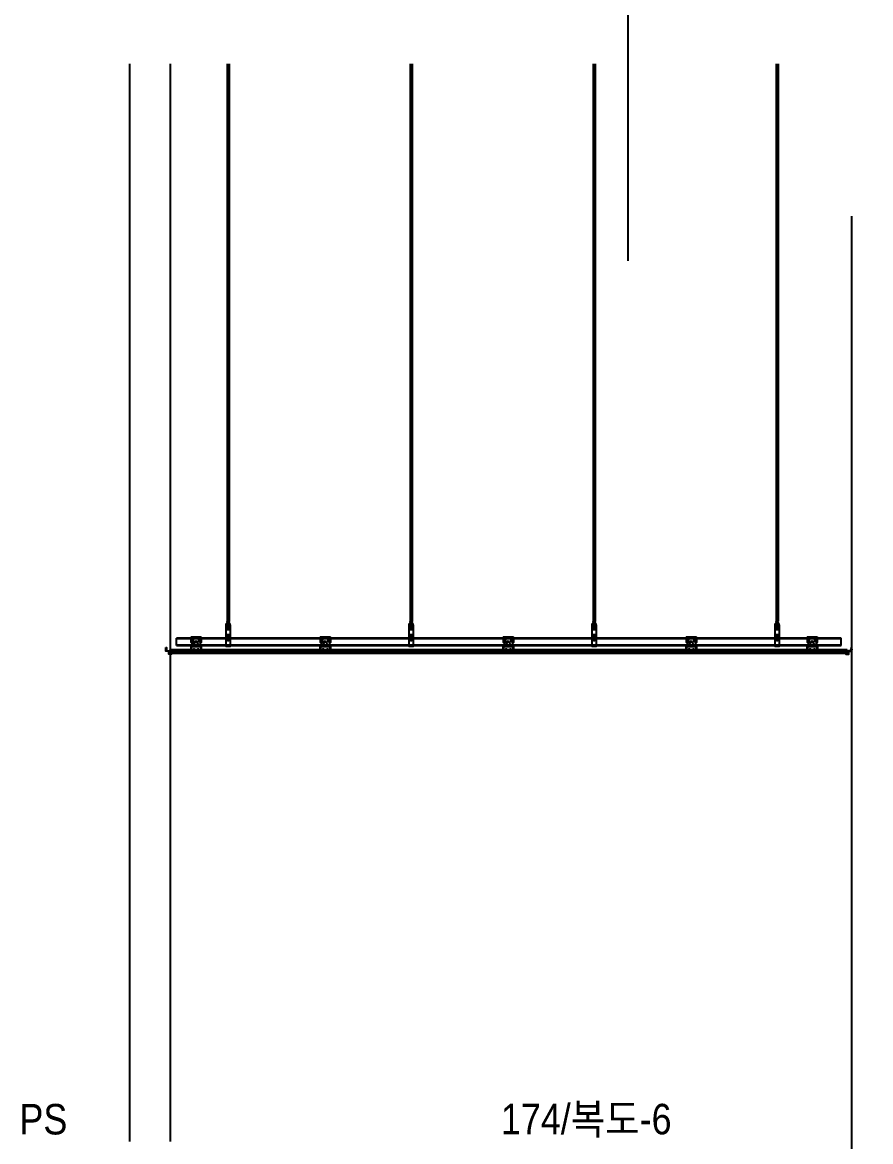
# Model space of a CAD drawing. Header units: millimetres. Extents: x -37526 to 92296, y -340 to 26760.
# Drawn here: x 46673 to 50844, y 5460 to 10964 of the extents above; entities that cross this region are included whole.
import ezdxf
from ezdxf.enums import TextEntityAlignment as Align

# ---------------------------------------------------------------- set-up
doc = ezdxf.new("R2010")
doc.units = ezdxf.units.MM
doc.header["$LTSCALE"] = 60
doc.linetypes.add('HID', pattern=[2.3, 1.5, -0.8])
doc.linetypes.add('HIDDEN', pattern=[2, 1, -1])
for name, color, linetype in [('A-CEN', 1, 'Continuous'), ('A-DOOR', 4, 'Continuous'), ('A-ELE-8', 8, 'Continuous'), ('A-ETC-9', 9, 'Continuous'), ('A-WALL-D', 7, 'Continuous'), ('FIN', 6, 'Continuous'), ('실링', 23, 'Continuous'), ('인테리어', 30, 'HIDDEN')]:
    doc.layers.add(name, color=color, linetype=linetype)
doc.layers.add('NOPLOT-TEXT', color=11, linetype='Continuous', plot=False)
doc.styles.add('Gtx', font='Dotum.ttf')

msp = doc.modelspace()

# ---------------------------------------------------------------- linework, layer by layer
at = {"color": 1}
for p, q in [((47374.2, 7881.6, 0), (47380.9, 7882.9, 0)), ((47374.2, 7881.6), (47380.9, 7882.9)), ((47374.2, 7881.6, 0), (47380.9, 7880.3, 0)), ((47374.2, 7881.6), (47380.9, 7880.3)), ((47380.9, 7883.5, 0), (47380.9, 7879.7, 0)), ((47380.9, 7883.5), (47380.9, 7879.7)), ((50748.1, 7883.5, 0), (50748.1, 7879.7, 0)), ((50748.1, 7883.5, 0), (50748.1, 7879.7, 0)), ((50754.8, 7881.6, 0), (50748.1, 7882.9, 0)), ((50754.8, 7881.6, 0), (50748.1, 7882.9, 0)), ((50754.8, 7881.6, 0), (50748.1, 7880.3, 0)), ((50754.8, 7881.6, 0), (50748.1, 7880.3, 0))]:
    msp.add_line(p, q, dxfattribs=at)
at = {"color": 1, "const_width": 0.1, "elevation": 0}
for points in [[(47372.1, 7881.6), (47373.1, 7881.6)], [(47374.2, 7881.6), (47384.2, 7881.6)], [(47385.2, 7881.6), (47386.2, 7881.6)], [(50743.8, 7881.6), (50742.8, 7881.6)], [(50743.8, 7881.6), (50742.8, 7881.6)], [(50754.8, 7881.6), (50744.8, 7881.6)], [(50754.8, 7881.6), (50744.8, 7881.6)], [(50756.9, 7881.6), (50756, 7881.6)], [(50756.9, 7881.6), (50756, 7881.6)]]:
    msp.add_lwpolyline(points, dxfattribs=at)
at = {"color": 1, "const_width": 0.1}
for points in [[(47372.1, 7881.6), (47373.1, 7881.6)], [(47374.2, 7881.6), (47384.2, 7881.6)], [(47385.2, 7881.6), (47386.2, 7881.6)]]:
    msp.add_lwpolyline(points, dxfattribs=at)
at = {"color": 1}
for centre, radius, start, end in [((47380.9, 7881.6, 0), 1.87, 11.7931, 90), ((47380.9, 7881.6), 1.87, 11.7931, 90), ((47380.9, 7881.6, 0), 1.87, 270, 348.2069), ((47380.9, 7881.6), 1.87, 270, 348.2069), ((47382.8, 7881.6, 0), 0.384, 95.8966, 264.1034), ((47382.8, 7881.6), 0.384, 95.8966, 264.1034), ((50748.1, 7881.6, 0), 1.87, 90, 168.2069), ((50748.1, 7881.6, 0), 1.87, 90, 168.2069), ((50746.3, 7881.6, 0), 0.384, 275.8966, 84.1034), ((50746.3, 7881.6, 0), 0.384, 275.8966, 84.1034), ((50748.1, 7881.6, 0), 1.87, 191.7931, 270), ((50748.1, 7881.6, 0), 1.87, 191.7931, 270)]:
    msp.add_arc(centre, radius, start, end, dxfattribs=at)
at = {"layer": 'A-CEN'}
msp.add_line((49650, 17403), (49650, 9791.4), dxfattribs=at)
at = {"layer": 'A-DOOR'}
msp.add_line((50750.1, 10010, 0), (50750.1, 3060), dxfattribs=at)
at = {"layer": 'A-ELE-8'}
msp.add_line((50729, 7869.5), (47400, 7869.5), dxfattribs=at)
at = {"layer": 'A-ETC-9'}
for p, q in [((47680.4, 10760), (47680.4, 8018.7)), ((47689.4, 10760), (47689.4, 8020.5)), ((48580.4, 10760), (48580.4, 8018.7)), ((48589.4, 10760), (48589.4, 8020.5)), ((49480.4, 10760), (49480.4, 8018.7)), ((49489.4, 10760), (49489.4, 8020.5)), ((50380.4, 10760), (50380.4, 8018.7)), ((50389.4, 10760), (50389.4, 8020.5)), ((47674.9, 8001.3), (47674.9, 8007.5)), ((47674.9, 7991.3), (47674.9, 7997.5)), ((47692.4, 8008.4), (47677.4, 8008.4)), ((47677.4, 7990.4), (47679.9, 7990.4)), ((47679.6, 8017.5), (47690.5, 8019.7)), ((47679.6, 8017.5), (47680.4, 8018.7)), ((47679.6, 8015.5), (47690.5, 8017.7)), ((47679.6, 8017.5), (47680.4, 8016.7)), ((47679.6, 8015.5), (47680.4, 8016.7)), ((47679.6, 8013.5), (47690.5, 8015.6)), ((47679.6, 8015.5), (47680.4, 8014.6)), ((47679.6, 8013.5), (47680.4, 8014.6)), ((47679.6, 8011.4), (47690.5, 8013.6)), ((47679.6, 8013.5), (47680.4, 8012.6)), ((47679.6, 8011.4), (47680.4, 8012.6)), ((47679.6, 8009.4), (47690.5, 8011.6)), ((47679.6, 8011.4), (47680.4, 8010.5)), ((47679.6, 8009.4), (47680.4, 8010.5)), ((47679.6, 8009.4), (47680.4, 8008.5)), ((47679.6, 7989), (47686.6, 7990.4)), ((47679.6, 7989), (47680.4, 7990.2)), ((47679.6, 7986.9), (47690.5, 7989.1)), ((47679.6, 7989), (47680.4, 7988.1)), ((47679.6, 7986.9), (47680.4, 7988.1)), ((47679.6, 7984.9), (47690.5, 7987.1)), ((47679.6, 7986.9), (47680.4, 7986.1)), ((47679.6, 7984.9), (47680.4, 7986.1)), ((47679.6, 7982.9), (47690.5, 7985)), ((47679.6, 7984.9), (47680.4, 7984)), ((47679.6, 7982.9), (47680.4, 7984)), ((47679.6, 7980.8), (47690.5, 7983)), ((47679.6, 7982.9), (47680.4, 7982)), ((47679.6, 7980.8), (47680.4, 7982)), ((47679.6, 7978.8), (47690.5, 7981)), ((47679.6, 7980.8), (47680.4, 7980)), ((47679.9, 8001.2), (47679.9, 8007.5)), ((47679.9, 7991.2), (47679.9, 7997.5)), ((47679.9, 7990.4), (47689.9, 7990.4)), ((47680.2, 7990.4), (47680.4, 7990.2)), ((47680.4, 8018.7), (47689.4, 8020.5)), ((47680.4, 8018.7), (47689.4, 8020.5)), ((47680.4, 8016.7), (47689.4, 8018.5)), ((47680.4, 8016.7), (47689.4, 8018.5)), ((47680.4, 8014.6), (47689.4, 8016.4)), ((47680.4, 8014.6), (47689.4, 8016.4)), ((47680.4, 8012.6), (47689.4, 8014.4)), ((47680.4, 8012.6), (47689.4, 8014.4)), ((47680.4, 8010.5), (47689.4, 8012.3)), ((47680.4, 8010.5), (47689.4, 8012.3)), ((47680.4, 8008.5), (47689.4, 8010.3)), ((47680.4, 8008.5), (47689.4, 8010.3)), ((47680.4, 7990.2), (47681.5, 7990.4)), ((47680.4, 7990.2), (47681.5, 7990.4)), ((47680.4, 7988.1), (47689.4, 7989.9)), ((47680.4, 7988.1), (47689.4, 7989.9)), ((47680.4, 7986.1), (47689.4, 7987.9)), ((47680.4, 7986.1), (47689.4, 7987.9)), ((47680.4, 7984), (47689.4, 7985.8)), ((47680.4, 7984), (47689.4, 7985.8)), ((47680.4, 7982), (47689.4, 7983.8)), ((47680.4, 7982), (47689.4, 7983.8)), ((47680.4, 7980), (47689.4, 7981.8)), ((47680.4, 7980), (47689.4, 7981.8)), ((47684.8, 8008.4), (47690.5, 8009.5)), ((47689.4, 8020.5), (47690.5, 8019.7)), ((47689.4, 8018.5), (47690.5, 8019.7)), ((47689.4, 8018.5), (47690.5, 8017.7)), ((47689.4, 8016.4), (47690.5, 8017.7)), ((47689.4, 8016.4), (47690.5, 8015.6)), ((47689.4, 8014.4), (47690.5, 8015.6)), ((47689.4, 8014.4), (47690.5, 8013.6)), ((47689.4, 8012.3), (47690.5, 8013.6)), ((47689.4, 8012.3), (47690.5, 8011.6)), ((47689.4, 8010.3), (47690.5, 8011.6)), ((47689.4, 8010.3), (47690.5, 8009.5)), ((47689.4, 7989.9), (47689.8, 7990.4)), ((47689.4, 7989.9), (47690.5, 7989.1)), ((47689.4, 7987.9), (47690.5, 7989.1)), ((47689.4, 7987.9), (47690.5, 7987.1)), ((47689.4, 7985.8), (47690.5, 7987.1)), ((47689.4, 7985.8), (47690.5, 7985)), ((47689.4, 7983.8), (47690.5, 7985)), ((47689.4, 7983.8), (47690.5, 7983)), ((47689.4, 7981.8), (47690.5, 7983)), ((47689.4, 7981.8), (47690.5, 7981)), ((47689.4, 7979.7), (47690.5, 7981)), ((47689.5, 8008.4), (47690.5, 8009.5)), ((47689.9, 8001.2), (47689.9, 8007.5)), ((47689.9, 7991.2), (47689.9, 7997.5)), ((47689.9, 7990.4), (47692.4, 7990.4)), ((47694.9, 8001.3), (47694.9, 8007.5)), ((47694.9, 7991.3), (47694.9, 7997.5)), ((48574.9, 8001.3), (48574.9, 8007.5)), ((48574.9, 7991.3), (48574.9, 7997.5)), ((48592.4, 8008.4), (48577.4, 8008.4)), ((48577.4, 7990.4), (48579.9, 7990.4)), ((48579.6, 8017.5), (48590.5, 8019.7)), ((48579.6, 8017.5), (48580.4, 8018.7)), ((48579.6, 8015.5), (48590.5, 8017.7)), ((48579.6, 8017.5), (48580.4, 8016.7)), ((48579.6, 8015.5), (48580.4, 8016.7)), ((48579.6, 8013.5), (48590.5, 8015.6)), ((48579.6, 8015.5), (48580.4, 8014.6)), ((48579.6, 8013.5), (48580.4, 8014.6)), ((48579.6, 8011.4), (48590.5, 8013.6)), ((48579.6, 8013.5), (48580.4, 8012.6)), ((48579.6, 8011.4), (48580.4, 8012.6)), ((48579.6, 8009.4), (48590.5, 8011.6)), ((48579.6, 8011.4), (48580.4, 8010.5)), ((48579.6, 8009.4), (48580.4, 8010.5)), ((48579.6, 8009.4), (48580.4, 8008.5)), ((48579.6, 7989), (48586.6, 7990.4)), ((48579.6, 7989), (48580.4, 7990.2)), ((48579.6, 7986.9), (48590.5, 7989.1)), ((48579.6, 7989), (48580.4, 7988.1)), ((48579.6, 7986.9), (48580.4, 7988.1)), ((48579.6, 7984.9), (48590.5, 7987.1)), ((48579.6, 7986.9), (48580.4, 7986.1)), ((48579.6, 7984.9), (48580.4, 7986.1)), ((48579.6, 7982.9), (48590.5, 7985)), ((48579.6, 7984.9), (48580.4, 7984)), ((48579.6, 7982.9), (48580.4, 7984)), ((48579.6, 7980.8), (48590.5, 7983)), ((48579.6, 7982.9), (48580.4, 7982)), ((48579.6, 7980.8), (48580.4, 7982)), ((48579.6, 7978.8), (48590.5, 7981)), ((48579.6, 7980.8), (48580.4, 7980)), ((48579.9, 8001.2), (48579.9, 8007.5)), ((48579.9, 7991.2), (48579.9, 7997.5)), ((48579.9, 7990.4), (48589.9, 7990.4)), ((48580.2, 7990.4), (48580.4, 7990.2)), ((48580.4, 8018.7), (48589.4, 8020.5)), ((48580.4, 8018.7), (48589.4, 8020.5)), ((48580.4, 8016.7), (48589.4, 8018.5)), ((48580.4, 8016.7), (48589.4, 8018.5)), ((48580.4, 8014.6), (48589.4, 8016.4)), ((48580.4, 8014.6), (48589.4, 8016.4)), ((48580.4, 8012.6), (48589.4, 8014.4)), ((48580.4, 8012.6), (48589.4, 8014.4)), ((48580.4, 8010.5), (48589.4, 8012.3)), ((48580.4, 8010.5), (48589.4, 8012.3)), ((48580.4, 8008.5), (48589.4, 8010.3)), ((48580.4, 8008.5), (48589.4, 8010.3)), ((48580.4, 7990.2), (48581.5, 7990.4)), ((48580.4, 7990.2), (48581.5, 7990.4)), ((48580.4, 7988.1), (48589.4, 7989.9)), ((48580.4, 7988.1), (48589.4, 7989.9)), ((48580.4, 7986.1), (48589.4, 7987.9)), ((48580.4, 7986.1), (48589.4, 7987.9)), ((48580.4, 7984), (48589.4, 7985.8)), ((48580.4, 7984), (48589.4, 7985.8)), ((48580.4, 7982), (48589.4, 7983.8)), ((48580.4, 7982), (48589.4, 7983.8)), ((48580.4, 7980), (48589.4, 7981.8)), ((48580.4, 7980), (48589.4, 7981.8)), ((48584.8, 8008.4), (48590.5, 8009.5)), ((48589.4, 8020.5), (48590.5, 8019.7)), ((48589.4, 8018.5), (48590.5, 8019.7)), ((48589.4, 8018.5), (48590.5, 8017.7)), ((48589.4, 8016.4), (48590.5, 8017.7)), ((48589.4, 8016.4), (48590.5, 8015.6)), ((48589.4, 8014.4), (48590.5, 8015.6)), ((48589.4, 8014.4), (48590.5, 8013.6)), ((48589.4, 8012.3), (48590.5, 8013.6)), ((48589.4, 8012.3), (48590.5, 8011.6)), ((48589.4, 8010.3), (48590.5, 8011.6)), ((48589.4, 8010.3), (48590.5, 8009.5)), ((48589.4, 7989.9), (48589.8, 7990.4)), ((48589.4, 7989.9), (48590.5, 7989.1)), ((48589.4, 7987.9), (48590.5, 7989.1)), ((48589.4, 7987.9), (48590.5, 7987.1)), ((48589.4, 7985.8), (48590.5, 7987.1)), ((48589.4, 7985.8), (48590.5, 7985)), ((48589.4, 7983.8), (48590.5, 7985)), ((48589.4, 7983.8), (48590.5, 7983)), ((48589.4, 7981.8), (48590.5, 7983)), ((48589.4, 7981.8), (48590.5, 7981)), ((48589.4, 7979.7), (48590.5, 7981)), ((48589.5, 8008.4), (48590.5, 8009.5)), ((48589.9, 8001.2), (48589.9, 8007.5)), ((48589.9, 7991.2), (48589.9, 7997.5)), ((48589.9, 7990.4), (48592.4, 7990.4)), ((48594.9, 8001.3), (48594.9, 8007.5)), ((48594.9, 7991.3), (48594.9, 7997.5)), ((49474.9, 8001.3), (49474.9, 8007.5)), ((49474.9, 7991.3), (49474.9, 7997.5)), ((49492.4, 8008.4), (49477.4, 8008.4)), ((49477.4, 7990.4), (49479.9, 7990.4)), ((49479.6, 8017.5), (49490.5, 8019.7)), ((49479.6, 8017.5), (49480.4, 8018.7)), ((49479.6, 8015.5), (49490.5, 8017.7)), ((49479.6, 8017.5), (49480.4, 8016.7)), ((49479.6, 8015.5), (49480.4, 8016.7)), ((49479.6, 8013.5), (49490.5, 8015.6)), ((49479.6, 8015.5), (49480.4, 8014.6)), ((49479.6, 8013.5), (49480.4, 8014.6)), ((49479.6, 8011.4), (49490.5, 8013.6)), ((49479.6, 8013.5), (49480.4, 8012.6)), ((49479.6, 8011.4), (49480.4, 8012.6)), ((49479.6, 8009.4), (49490.5, 8011.6)), ((49479.6, 8011.4), (49480.4, 8010.5)), ((49479.6, 8009.4), (49480.4, 8010.5)), ((49479.6, 8009.4), (49480.4, 8008.5)), ((49479.6, 7989), (49486.6, 7990.4)), ((49479.6, 7989), (49480.4, 7990.2)), ((49479.6, 7986.9), (49490.5, 7989.1)), ((49479.6, 7989), (49480.4, 7988.1)), ((49479.6, 7986.9), (49480.4, 7988.1)), ((49479.6, 7984.9), (49490.5, 7987.1)), ((49479.6, 7986.9), (49480.4, 7986.1)), ((49479.6, 7984.9), (49480.4, 7986.1)), ((49479.6, 7982.9), (49490.5, 7985)), ((49479.6, 7984.9), (49480.4, 7984)), ((49479.6, 7982.9), (49480.4, 7984)), ((49479.6, 7980.8), (49490.5, 7983)), ((49479.6, 7982.9), (49480.4, 7982)), ((49479.6, 7980.8), (49480.4, 7982)), ((49479.6, 7978.8), (49490.5, 7981)), ((49479.6, 7980.8), (49480.4, 7980)), ((49479.9, 8001.2), (49479.9, 8007.5)), ((49479.9, 7991.2), (49479.9, 7997.5)), ((49479.9, 7990.4), (49489.9, 7990.4)), ((49480.2, 7990.4), (49480.4, 7990.2)), ((49480.4, 8018.7), (49489.4, 8020.5)), ((49480.4, 8018.7), (49489.4, 8020.5)), ((49480.4, 8016.7), (49489.4, 8018.5)), ((49480.4, 8016.7), (49489.4, 8018.5)), ((49480.4, 8014.6), (49489.4, 8016.4)), ((49480.4, 8014.6), (49489.4, 8016.4)), ((49480.4, 8012.6), (49489.4, 8014.4)), ((49480.4, 8012.6), (49489.4, 8014.4)), ((49480.4, 8010.5), (49489.4, 8012.3)), ((49480.4, 8010.5), (49489.4, 8012.3)), ((49480.4, 8008.5), (49489.4, 8010.3)), ((49480.4, 8008.5), (49489.4, 8010.3)), ((49480.4, 7990.2), (49481.5, 7990.4)), ((49480.4, 7990.2), (49481.5, 7990.4)), ((49480.4, 7988.1), (49489.4, 7989.9)), ((49480.4, 7988.1), (49489.4, 7989.9)), ((49480.4, 7986.1), (49489.4, 7987.9)), ((49480.4, 7986.1), (49489.4, 7987.9)), ((49480.4, 7984), (49489.4, 7985.8)), ((49480.4, 7984), (49489.4, 7985.8)), ((49480.4, 7982), (49489.4, 7983.8)), ((49480.4, 7982), (49489.4, 7983.8)), ((49480.4, 7980), (49489.4, 7981.8)), ((49480.4, 7980), (49489.4, 7981.8)), ((49484.8, 8008.4), (49490.5, 8009.5)), ((49489.4, 8020.5), (49490.5, 8019.7)), ((49489.4, 8018.5), (49490.5, 8019.7)), ((49489.4, 8018.5), (49490.5, 8017.7)), ((49489.4, 8016.4), (49490.5, 8017.7)), ((49489.4, 8016.4), (49490.5, 8015.6)), ((49489.4, 8014.4), (49490.5, 8015.6)), ((49489.4, 8014.4), (49490.5, 8013.6)), ((49489.4, 8012.3), (49490.5, 8013.6)), ((49489.4, 8012.3), (49490.5, 8011.6)), ((49489.4, 8010.3), (49490.5, 8011.6)), ((49489.4, 8010.3), (49490.5, 8009.5)), ((49489.4, 7989.9), (49489.8, 7990.4)), ((49489.4, 7989.9), (49490.5, 7989.1)), ((49489.4, 7987.9), (49490.5, 7989.1)), ((49489.4, 7987.9), (49490.5, 7987.1)), ((49489.4, 7985.8), (49490.5, 7987.1)), ((49489.4, 7985.8), (49490.5, 7985)), ((49489.4, 7983.8), (49490.5, 7985)), ((49489.4, 7983.8), (49490.5, 7983)), ((49489.4, 7981.8), (49490.5, 7983)), ((49489.4, 7981.8), (49490.5, 7981)), ((49489.4, 7979.7), (49490.5, 7981)), ((49489.5, 8008.4), (49490.5, 8009.5)), ((49489.9, 8001.2), (49489.9, 8007.5)), ((49489.9, 7991.2), (49489.9, 7997.5)), ((49489.9, 7990.4), (49492.4, 7990.4)), ((49494.9, 8001.3), (49494.9, 8007.5)), ((49494.9, 7991.3), (49494.9, 7997.5)), ((50374.9, 8001.3), (50374.9, 8007.5)), ((50374.9, 7991.3), (50374.9, 7997.5)), ((50392.4, 8008.4), (50377.4, 8008.4)), ((50377.4, 7990.4), (50379.9, 7990.4)), ((50379.6, 8017.5), (50390.5, 8019.7)), ((50379.6, 8017.5), (50380.4, 8018.7)), ((50379.6, 8015.5), (50390.5, 8017.7)), ((50379.6, 8017.5), (50380.4, 8016.7)), ((50379.6, 8015.5), (50380.4, 8016.7)), ((50379.6, 8013.5), (50390.5, 8015.6)), ((50379.6, 8015.5), (50380.4, 8014.6)), ((50379.6, 8013.5), (50380.4, 8014.6)), ((50379.6, 8011.4), (50390.5, 8013.6)), ((50379.6, 8013.5), (50380.4, 8012.6)), ((50379.6, 8011.4), (50380.4, 8012.6)), ((50379.6, 8009.4), (50390.5, 8011.6)), ((50379.6, 8011.4), (50380.4, 8010.5)), ((50379.6, 8009.4), (50380.4, 8010.5)), ((50379.6, 8009.4), (50380.4, 8008.5)), ((50379.6, 7989), (50386.6, 7990.4)), ((50379.6, 7989), (50380.4, 7990.2)), ((50379.6, 7986.9), (50390.5, 7989.1)), ((50379.6, 7989), (50380.4, 7988.1)), ((50379.6, 7986.9), (50380.4, 7988.1)), ((50379.6, 7984.9), (50390.5, 7987.1)), ((50379.6, 7986.9), (50380.4, 7986.1)), ((50379.6, 7984.9), (50380.4, 7986.1)), ((50379.6, 7982.9), (50390.5, 7985)), ((50379.6, 7984.9), (50380.4, 7984)), ((50379.6, 7982.9), (50380.4, 7984)), ((50379.6, 7980.8), (50390.5, 7983)), ((50379.6, 7982.9), (50380.4, 7982)), ((50379.6, 7980.8), (50380.4, 7982)), ((50379.6, 7978.8), (50390.5, 7981)), ((50379.6, 7980.8), (50380.4, 7980)), ((50379.9, 8001.2), (50379.9, 8007.5)), ((50379.9, 7991.2), (50379.9, 7997.5)), ((50379.9, 7990.4), (50389.9, 7990.4)), ((50380.2, 7990.4), (50380.4, 7990.2)), ((50380.4, 8018.7), (50389.4, 8020.5)), ((50380.4, 8018.7), (50389.4, 8020.5)), ((50380.4, 8016.7), (50389.4, 8018.5)), ((50380.4, 8016.7), (50389.4, 8018.5)), ((50380.4, 8014.6), (50389.4, 8016.4)), ((50380.4, 8014.6), (50389.4, 8016.4)), ((50380.4, 8012.6), (50389.4, 8014.4)), ((50380.4, 8012.6), (50389.4, 8014.4)), ((50380.4, 8010.5), (50389.4, 8012.3)), ((50380.4, 8010.5), (50389.4, 8012.3)), ((50380.4, 8008.5), (50389.4, 8010.3)), ((50380.4, 8008.5), (50389.4, 8010.3)), ((50380.4, 7990.2), (50381.5, 7990.4)), ((50380.4, 7990.2), (50381.5, 7990.4)), ((50380.4, 7988.1), (50389.4, 7989.9)), ((50380.4, 7988.1), (50389.4, 7989.9)), ((50380.4, 7986.1), (50389.4, 7987.9)), ((50380.4, 7986.1), (50389.4, 7987.9)), ((50380.4, 7984), (50389.4, 7985.8)), ((50380.4, 7984), (50389.4, 7985.8)), ((50380.4, 7982), (50389.4, 7983.8)), ((50380.4, 7982), (50389.4, 7983.8)), ((50380.4, 7980), (50389.4, 7981.8)), ((50380.4, 7980), (50389.4, 7981.8)), ((50384.8, 8008.4), (50390.5, 8009.5)), ((50389.4, 8020.5), (50390.5, 8019.7)), ((50389.4, 8018.5), (50390.5, 8019.7)), ((50389.4, 8018.5), (50390.5, 8017.7)), ((50389.4, 8016.4), (50390.5, 8017.7)), ((50389.4, 8016.4), (50390.5, 8015.6)), ((50389.4, 8014.4), (50390.5, 8015.6)), ((50389.4, 8014.4), (50390.5, 8013.6)), ((50389.4, 8012.3), (50390.5, 8013.6)), ((50389.4, 8012.3), (50390.5, 8011.6)), ((50389.4, 8010.3), (50390.5, 8011.6)), ((50389.4, 8010.3), (50390.5, 8009.5)), ((50389.4, 7989.9), (50389.8, 7990.4)), ((50389.4, 7989.9), (50390.5, 7989.1)), ((50389.4, 7987.9), (50390.5, 7989.1)), ((50389.4, 7987.9), (50390.5, 7987.1)), ((50389.4, 7985.8), (50390.5, 7987.1)), ((50389.4, 7985.8), (50390.5, 7985)), ((50389.4, 7983.8), (50390.5, 7985)), ((50389.4, 7983.8), (50390.5, 7983)), ((50389.4, 7981.8), (50390.5, 7983)), ((50389.4, 7981.8), (50390.5, 7981)), ((50389.4, 7979.7), (50390.5, 7981)), ((50389.5, 8008.4), (50390.5, 8009.5)), ((50389.9, 8001.2), (50389.9, 8007.5)), ((50389.9, 7991.2), (50389.9, 7997.5)), ((50389.9, 7990.4), (50392.4, 7990.4)), ((50394.9, 8001.3), (50394.9, 8007.5)), ((50394.9, 7991.3), (50394.9, 7997.5)), ((50699, 7935, 0), (47430, 7935, 0)), ((47430, 7899), (47430, 7935)), ((50699, 7933, 0), (47430, 7933, 0)), ((47507.3, 7935), (47507.3, 7901)), ((47547.3, 7935), (47507.3, 7935)), ((47547.3, 7935), (47547.3, 7901)), ((47679.6, 7978.8), (47680.4, 7980)), ((47679.6, 7978.8), (47680.4, 7977.9)), ((47680.4, 7977.9), (47689.4, 7979.7)), ((47680.4, 7977.9), (47689.4, 7979.7)), ((47680.4, 7977.9), (47689.4, 7977.9)), ((47689.4, 7979.7), (47689.4, 7977.9)), ((48142.8, 7935), (48142.8, 7901)), ((48182.8, 7935), (48142.8, 7935)), ((48182.8, 7935), (48182.8, 7901)), ((48579.6, 7978.8), (48580.4, 7980)), ((48579.6, 7978.8), (48580.4, 7977.9)), ((48580.4, 7977.9), (48589.4, 7979.7)), ((48580.4, 7977.9), (48589.4, 7979.7)), ((48580.4, 7977.9), (48589.4, 7977.9)), ((48589.4, 7979.7), (48589.4, 7977.9)), ((49042.8, 7935), (49042.8, 7901)), ((49082.8, 7935), (49042.8, 7935)), ((49082.8, 7935), (49082.8, 7901)), ((49479.6, 7978.8), (49480.4, 7980)), ((49479.6, 7978.8), (49480.4, 7977.9)), ((49480.4, 7977.9), (49489.4, 7979.7)), ((49480.4, 7977.9), (49489.4, 7979.7)), ((49480.4, 7977.9), (49489.4, 7977.9)), ((49489.4, 7979.7), (49489.4, 7977.9)), ((49942.8, 7935), (49942.8, 7901)), ((49982.8, 7935), (49942.8, 7935)), ((49982.8, 7935), (49982.8, 7901)), ((50379.6, 7978.8), (50380.4, 7980)), ((50379.6, 7978.8), (50380.4, 7977.9)), ((50380.4, 7977.9), (50389.4, 7979.7)), ((50380.4, 7977.9), (50389.4, 7979.7)), ((50380.4, 7977.9), (50389.4, 7977.9)), ((50389.4, 7979.7), (50389.4, 7977.9)), ((50537.7, 7935), (50537.7, 7901)), ((50577.7, 7935), (50537.7, 7935)), ((50577.7, 7935), (50577.7, 7901)), ((50699, 7899, 0), (50699, 7935, 0)), ((50699, 7901, 0), (47430, 7901, 0)), ((47430, 7899, 0), (50699, 7899, 0)), ((47507.3, 7901), (47511.3, 7899)), ((47511.3, 7894.5), (47527.3, 7924.3)), ((47511.3, 7899), (47543.3, 7899)), ((47543.2, 7894.5), (47511.3, 7894.5)), ((47543.2, 7894.5), (47527.3, 7924.3)), ((47547.3, 7901), (47543.3, 7899)), ((48142.8, 7901), (48146.8, 7899)), ((48146.8, 7894.5), (48162.8, 7924.3)), ((48146.8, 7899), (48178.8, 7899)), ((48178.7, 7894.5), (48146.8, 7894.5)), ((48178.7, 7894.5), (48162.8, 7924.3)), ((48182.8, 7901), (48178.8, 7899)), ((49042.8, 7901), (49046.8, 7899)), ((49046.8, 7894.5), (49062.8, 7924.3)), ((49046.8, 7899), (49078.8, 7899)), ((49078.7, 7894.5), (49046.8, 7894.5)), ((49078.7, 7894.5), (49062.8, 7924.3)), ((49082.8, 7901), (49078.8, 7899)), ((49942.8, 7901), (49946.8, 7899)), ((49946.8, 7894.5), (49962.8, 7924.3)), ((49946.8, 7899), (49978.8, 7899)), ((49978.7, 7894.5), (49946.8, 7894.5)), ((49978.7, 7894.5), (49962.8, 7924.3)), ((49982.8, 7901), (49978.8, 7899)), ((50537.7, 7901), (50541.7, 7899)), ((50541.7, 7894.5), (50557.7, 7924.3)), ((50541.7, 7899), (50573.7, 7899)), ((50573.6, 7894.5), (50541.7, 7894.5)), ((50573.6, 7894.5), (50557.7, 7924.3)), ((50577.7, 7901), (50573.7, 7899))]:
    msp.add_line(p, q, dxfattribs=at)
for points in [[(47674.9, 8000.4), (47694.9, 8000.4), (47694.9, 7895.4), (47674.9, 7895.4), (47674.9, 8000.4)], [(47674.9, 7998.4), (47694.9, 7998.4)], [(48574.9, 8000.4), (48594.9, 8000.4), (48594.9, 7895.4), (48574.9, 7895.4), (48574.9, 8000.4)], [(48574.9, 7998.4), (48594.9, 7998.4)], [(49474.9, 8000.4), (49494.9, 8000.4), (49494.9, 7895.4), (49474.9, 7895.4), (49474.9, 8000.4)], [(49474.9, 7998.4), (49494.9, 7998.4)], [(50374.9, 8000.4), (50394.9, 8000.4), (50394.9, 7895.4), (50374.9, 7895.4), (50374.9, 8000.4)], [(50374.9, 7998.4), (50394.9, 7998.4)], [(47674.9, 7953.5), (47694.9, 7953.5)], [(48574.9, 7953.5), (48594.9, 7953.5)], [(49474.9, 7953.5), (49494.9, 7953.5)], [(50374.9, 7953.5), (50394.9, 7953.5)]]:
    msp.add_lwpolyline(points, dxfattribs=at)
at = {"layer": 'A-ETC-9', "elevation": 0}
for points in [[(47544.9, 7905.9), (47544.9, 7894.5), (47550.5, 7894.5), (47550.5, 7892.5), (47504.1, 7892.5), (47504.1, 7894.5), (47509.7, 7894.5), (47509.7, 7905.9), (47502.8, 7914.7), (47502.8, 7939.8, -0.414214), (47504.5, 7941.5), (47550.1, 7941.5, -0.414214), (47551.8, 7939.8), (47551.8, 7914.7)], [(47509.4, 7932), (47509.4, 7917.9, 0.414214), (47510.4, 7916.9), (47513.1, 7916.9, 0.414214), (47514.1, 7917.9), (47514.1, 7932, 0.414214), (47513.1, 7933), (47510.4, 7933, 0.414214)], [(47545.2, 7932), (47545.2, 7917.9, -0.414214), (47544.2, 7916.9), (47541.4, 7916.9, -0.414214), (47540.4, 7917.9), (47540.4, 7932, -0.414214), (47541.4, 7933), (47544.2, 7933, -0.414214)], [(48180.4, 7905.9), (48180.4, 7894.5), (48186, 7894.5), (48186, 7892.5), (48139.5, 7892.5), (48139.5, 7894.5), (48145.2, 7894.5), (48145.2, 7905.9), (48138.3, 7914.7), (48138.3, 7939.8, -0.414214), (48139.9, 7941.5), (48185.6, 7941.5, -0.414214), (48187.3, 7939.8), (48187.3, 7914.7)], [(48144.9, 7932), (48144.9, 7917.9, 0.414214), (48145.9, 7916.9), (48148.6, 7916.9, 0.414214), (48149.6, 7917.9), (48149.6, 7932, 0.414214), (48148.6, 7933), (48145.9, 7933, 0.414214)], [(48180.7, 7932), (48180.7, 7917.9, -0.414214), (48179.7, 7916.9), (48176.9, 7916.9, -0.414214), (48175.9, 7917.9), (48175.9, 7932, -0.414214), (48176.9, 7933), (48179.7, 7933, -0.414214)], [(49080.4, 7905.9), (49080.4, 7894.5), (49086, 7894.5), (49086, 7892.5), (49039.5, 7892.5), (49039.5, 7894.5), (49045.2, 7894.5), (49045.2, 7905.9), (49038.3, 7914.7), (49038.3, 7939.8, -0.414214), (49039.9, 7941.5), (49085.6, 7941.5, -0.414214), (49087.3, 7939.8), (49087.3, 7914.7)], [(49044.9, 7932), (49044.9, 7917.9, 0.414214), (49045.9, 7916.9), (49048.6, 7916.9, 0.414214), (49049.6, 7917.9), (49049.6, 7932, 0.414214), (49048.6, 7933), (49045.9, 7933, 0.414214)], [(49080.7, 7932), (49080.7, 7917.9, -0.414214), (49079.7, 7916.9), (49076.9, 7916.9, -0.414214), (49075.9, 7917.9), (49075.9, 7932, -0.414214), (49076.9, 7933), (49079.7, 7933, -0.414214)], [(49980.4, 7905.9), (49980.4, 7894.5), (49986, 7894.5), (49986, 7892.5), (49939.5, 7892.5), (49939.5, 7894.5), (49945.2, 7894.5), (49945.2, 7905.9), (49938.3, 7914.7), (49938.3, 7939.8, -0.414214), (49939.9, 7941.5), (49985.6, 7941.5, -0.414214), (49987.3, 7939.8), (49987.3, 7914.7)], [(49944.9, 7932), (49944.9, 7917.9, 0.414214), (49945.9, 7916.9), (49948.6, 7916.9, 0.414214), (49949.6, 7917.9), (49949.6, 7932, 0.414214), (49948.6, 7933), (49945.9, 7933, 0.414214)], [(49980.7, 7932), (49980.7, 7917.9, -0.414214), (49979.7, 7916.9), (49976.9, 7916.9, -0.414214), (49975.9, 7917.9), (49975.9, 7932, -0.414214), (49976.9, 7933), (49979.7, 7933, -0.414214)], [(50575.3, 7905.9), (50575.3, 7894.5), (50580.9, 7894.5), (50580.9, 7892.5), (50534.5, 7892.5), (50534.5, 7894.5), (50540.1, 7894.5), (50540.1, 7905.9), (50533.2, 7914.7), (50533.2, 7939.8, -0.414214), (50534.9, 7941.5), (50580.5, 7941.5, -0.414214), (50582.2, 7939.8), (50582.2, 7914.7)], [(50539.8, 7932), (50539.8, 7917.9, 0.414214), (50540.8, 7916.9), (50543.5, 7916.9, 0.414214), (50544.5, 7917.9), (50544.5, 7932, 0.414214), (50543.5, 7933), (50540.8, 7933, 0.414214)], [(50575.6, 7932), (50575.6, 7917.9, -0.414214), (50574.6, 7916.9), (50571.8, 7916.9, -0.414214), (50570.8, 7917.9), (50570.8, 7932, -0.414214), (50571.8, 7933), (50574.6, 7933, -0.414214)], [(47513.9, 7881.8), (47520, 7881.8, -0.275955), (47520.9, 7881.2), (47521.4, 7880.4, 0.275955), (47522.2, 7879.8), (47532.3, 7879.8, 0.275955), (47533.2, 7880.4), (47533.7, 7881.2, -0.275955), (47534.6, 7881.8), (47540.7, 7881.8, -0.275955), (47541.6, 7881.2), (47542.1, 7880.4, 0.275955), (47542.9, 7879.8), (47550.5, 7879.8, 0.414214), (47551.5, 7880.8), (47551.5, 7896.3, 0.414214), (47550.6, 7897.2), (47547.3, 7897.2, 0.414214), (47546.5, 7896.3), (47546.5, 7894.7), (47545.6, 7894.7), (47545.6, 7896.3, -0.414214), (47547.3, 7898), (47550.6, 7898, -0.414214), (47552.3, 7896.3), (47552.3, 7880, -0.414214), (47551.3, 7879), (47542.4, 7879, -0.275955), (47541.6, 7879.5), (47541.1, 7880.4, 0.275955), (47540.2, 7880.9), (47535.1, 7880.9, 0.275955), (47534.2, 7880.4), (47533.7, 7879.5, -0.275955), (47532.8, 7879), (47521.7, 7879, -0.275955), (47520.9, 7879.5), (47520.4, 7880.4, 0.275955), (47519.5, 7880.9), (47514.4, 7880.9, 0.275955), (47513.5, 7880.4), (47513, 7879.5, -0.275955), (47512.1, 7879), (47503.3, 7879, -0.414214), (47502.3, 7880), (47502.3, 7896.3, -0.414214), (47504, 7898), (47507.3, 7898, -0.414214), (47509, 7896.3), (47509, 7894.7), (47508.1, 7894.7), (47508.1, 7896.3, 0.414214), (47507.3, 7897.2), (47504, 7897.2, 0.414214), (47503.1, 7896.3), (47503.1, 7880.8, 0.414214), (47504.1, 7879.8), (47511.6, 7879.8, 0.275955), (47512.5, 7880.4), (47513, 7881.2, -0.275955)], [(48149.4, 7881.8), (48155.5, 7881.8, -0.275955), (48156.4, 7881.2), (48156.8, 7880.4, 0.275955), (48157.7, 7879.8), (48167.8, 7879.8, 0.275955), (48168.7, 7880.4), (48169.2, 7881.2, -0.275955), (48170.1, 7881.8), (48176.2, 7881.8, -0.275955), (48177.1, 7881.2), (48177.5, 7880.4, 0.275955), (48178.4, 7879.8), (48185.9, 7879.8, 0.414214), (48186.9, 7880.8), (48186.9, 7896.3, 0.414214), (48186.1, 7897.2), (48182.8, 7897.2, 0.414214), (48181.9, 7896.3), (48181.9, 7894.7), (48181.1, 7894.7), (48181.1, 7896.3, -0.414214), (48182.8, 7898), (48186.1, 7898, -0.414214), (48187.8, 7896.3), (48187.8, 7880, -0.414214), (48186.8, 7879), (48177.9, 7879, -0.275955), (48177, 7879.5), (48176.6, 7880.4, 0.275955), (48175.7, 7880.9), (48170.6, 7880.9, 0.275955), (48169.7, 7880.4), (48169.2, 7879.5, -0.275955), (48168.3, 7879), (48157.2, 7879, -0.275955), (48156.3, 7879.5), (48155.9, 7880.4, 0.275955), (48155, 7880.9), (48149.9, 7880.9, 0.275955), (48149, 7880.4), (48148.5, 7879.5, -0.275955), (48147.6, 7879), (48138.8, 7879, -0.414214), (48137.8, 7880), (48137.8, 7896.3, -0.414214), (48139.4, 7898), (48142.8, 7898, -0.414214), (48144.4, 7896.3), (48144.4, 7894.7), (48143.6, 7894.7), (48143.6, 7896.3, 0.414214), (48142.8, 7897.2), (48139.4, 7897.2, 0.414214), (48138.6, 7896.3), (48138.6, 7880.8, 0.414214), (48139.6, 7879.8), (48147.1, 7879.8, 0.275955), (48148, 7880.4), (48148.5, 7881.2, -0.275955)], [(49049.4, 7881.8), (49055.5, 7881.8, -0.275955), (49056.4, 7881.2), (49056.8, 7880.4, 0.275955), (49057.7, 7879.8), (49067.8, 7879.8, 0.275955), (49068.7, 7880.4), (49069.2, 7881.2, -0.275955), (49070.1, 7881.8), (49076.2, 7881.8, -0.275955), (49077.1, 7881.2), (49077.5, 7880.4, 0.275955), (49078.4, 7879.8), (49085.9, 7879.8, 0.414214), (49086.9, 7880.8), (49086.9, 7896.3, 0.414214), (49086.1, 7897.2), (49082.8, 7897.2, 0.414214), (49081.9, 7896.3), (49081.9, 7894.7), (49081.1, 7894.7), (49081.1, 7896.3, -0.414214), (49082.8, 7898), (49086.1, 7898, -0.414214), (49087.8, 7896.3), (49087.8, 7880, -0.414214), (49086.8, 7879), (49077.9, 7879, -0.275955), (49077, 7879.5), (49076.6, 7880.4, 0.275955), (49075.7, 7880.9), (49070.6, 7880.9, 0.275955), (49069.7, 7880.4), (49069.2, 7879.5, -0.275955), (49068.3, 7879), (49057.2, 7879, -0.275955), (49056.3, 7879.5), (49055.9, 7880.4, 0.275955), (49055, 7880.9), (49049.9, 7880.9, 0.275955), (49049, 7880.4), (49048.5, 7879.5, -0.275955), (49047.6, 7879), (49038.8, 7879, -0.414214), (49037.8, 7880), (49037.8, 7896.3, -0.414214), (49039.4, 7898), (49042.8, 7898, -0.414214), (49044.4, 7896.3), (49044.4, 7894.7), (49043.6, 7894.7), (49043.6, 7896.3, 0.414214), (49042.8, 7897.2), (49039.4, 7897.2, 0.414214), (49038.6, 7896.3), (49038.6, 7880.8, 0.414214), (49039.6, 7879.8), (49047.1, 7879.8, 0.275955), (49048, 7880.4), (49048.5, 7881.2, -0.275955)], [(49949.4, 7881.8), (49955.5, 7881.8, -0.275955), (49956.4, 7881.2), (49956.8, 7880.4, 0.275955), (49957.7, 7879.8), (49967.8, 7879.8, 0.275955), (49968.7, 7880.4), (49969.2, 7881.2, -0.275955), (49970.1, 7881.8), (49976.2, 7881.8, -0.275955), (49977.1, 7881.2), (49977.5, 7880.4, 0.275955), (49978.4, 7879.8), (49985.9, 7879.8, 0.414214), (49986.9, 7880.8), (49986.9, 7896.3, 0.414214), (49986.1, 7897.2), (49982.8, 7897.2, 0.414214), (49981.9, 7896.3), (49981.9, 7894.7), (49981.1, 7894.7), (49981.1, 7896.3, -0.414214), (49982.8, 7898), (49986.1, 7898, -0.414214), (49987.8, 7896.3), (49987.8, 7880, -0.414214), (49986.8, 7879), (49977.9, 7879, -0.275955), (49977, 7879.5), (49976.6, 7880.4, 0.275955), (49975.7, 7880.9), (49970.6, 7880.9, 0.275955), (49969.7, 7880.4), (49969.2, 7879.5, -0.275955), (49968.3, 7879), (49957.2, 7879, -0.275955), (49956.3, 7879.5), (49955.9, 7880.4, 0.275955), (49955, 7880.9), (49949.9, 7880.9, 0.275955), (49949, 7880.4), (49948.5, 7879.5, -0.275955), (49947.6, 7879), (49938.8, 7879, -0.414214), (49937.8, 7880), (49937.8, 7896.3, -0.414214), (49939.4, 7898), (49942.8, 7898, -0.414214), (49944.4, 7896.3), (49944.4, 7894.7), (49943.6, 7894.7), (49943.6, 7896.3, 0.414214), (49942.8, 7897.2), (49939.4, 7897.2, 0.414214), (49938.6, 7896.3), (49938.6, 7880.8, 0.414214), (49939.6, 7879.8), (49947.1, 7879.8, 0.275955), (49948, 7880.4), (49948.5, 7881.2, -0.275955)], [(50544.3, 7881.8), (50550.4, 7881.8, -0.275955), (50551.3, 7881.2), (50551.8, 7880.4, 0.275955), (50552.6, 7879.8), (50562.7, 7879.8, 0.275955), (50563.6, 7880.4), (50564.1, 7881.2, -0.275955), (50565, 7881.8), (50571.1, 7881.8, -0.275955), (50572, 7881.2), (50572.5, 7880.4, 0.275955), (50573.3, 7879.8), (50580.9, 7879.8, 0.414214), (50581.9, 7880.8), (50581.9, 7896.3, 0.414214), (50581, 7897.2), (50577.7, 7897.2, 0.414214), (50576.9, 7896.3), (50576.9, 7894.7), (50576, 7894.7), (50576, 7896.3, -0.414214), (50577.7, 7898), (50581, 7898, -0.414214), (50582.7, 7896.3), (50582.7, 7880, -0.414214), (50581.7, 7879), (50572.8, 7879, -0.275955), (50572, 7879.5), (50571.5, 7880.4, 0.275955), (50570.6, 7880.9), (50565.5, 7880.9, 0.275955), (50564.6, 7880.4), (50564.1, 7879.5, -0.275955), (50563.2, 7879), (50552.1, 7879, -0.275955), (50551.3, 7879.5), (50550.8, 7880.4, 0.275955), (50549.9, 7880.9), (50544.8, 7880.9, 0.275955), (50543.9, 7880.4), (50543.4, 7879.5, -0.275955), (50542.5, 7879), (50533.7, 7879, -0.414214), (50532.7, 7880), (50532.7, 7896.3, -0.414214), (50534.4, 7898), (50537.7, 7898, -0.414214), (50539.4, 7896.3), (50539.4, 7894.7), (50538.5, 7894.7), (50538.5, 7896.3, 0.414214), (50537.7, 7897.2), (50534.4, 7897.2, 0.414214), (50533.5, 7896.3), (50533.5, 7880.8, 0.414214), (50534.5, 7879.8), (50542, 7879.8, 0.275955), (50542.9, 7880.4), (50543.4, 7881.2, -0.275955)]]:
    msp.add_lwpolyline(points, format="xyb", close=True, dxfattribs=at)
at = {"layer": 'A-ETC-9'}
for centre in [(47684.9, 7942.9), (47684.9, 7924.6), (48584.9, 7942.9), (48584.9, 7924.6), (49484.9, 7942.9), (49484.9, 7924.6), (50384.9, 7942.9), (50384.9, 7924.6)]:
    msp.add_circle(centre, 2.5, dxfattribs=at)
for centre, radius, start, end in [((47677.4, 8004.3), 4.07, 52.1211, 127.8789), ((47677.4, 8004.4), 4, 231.3178, 308.6822), ((47677.4, 7994.3), 4.07, 52.1211, 127.8789), ((47677.4, 7994.4), 4, 231.3178, 308.6822), ((47684.9, 7993.4), 15, 70.5288, 109.4712), ((47684.9, 8015.4), 15, 250.5288, 289.4712), ((47684.9, 7983.4), 15, 70.5288, 109.4712), ((47684.9, 8005.4), 15, 250.5288, 289.4712), ((47692.4, 8004.3), 4.07, 52.1211, 127.8789), ((47692.4, 8004.4), 4, 231.3178, 308.6822), ((47692.4, 7994.3), 4.07, 52.1211, 127.8789), ((47692.4, 7994.4), 4, 231.3178, 308.6822), ((48577.4, 8004.3), 4.07, 52.1211, 127.8789), ((48577.4, 8004.4), 4, 231.3178, 308.6822), ((48577.4, 7994.3), 4.07, 52.1211, 127.8789), ((48577.4, 7994.4), 4, 231.3178, 308.6822), ((48584.9, 7993.4), 15, 70.5288, 109.4712), ((48584.9, 8015.4), 15, 250.5288, 289.4712), ((48584.9, 7983.4), 15, 70.5288, 109.4712), ((48584.9, 8005.4), 15, 250.5288, 289.4712), ((48592.4, 8004.3), 4.07, 52.1211, 127.8789), ((48592.4, 8004.4), 4, 231.3178, 308.6822), ((48592.4, 7994.3), 4.07, 52.1211, 127.8789), ((48592.4, 7994.4), 4, 231.3178, 308.6822), ((49477.4, 8004.3), 4.07, 52.1211, 127.8789), ((49477.4, 8004.4), 4, 231.3178, 308.6822), ((49477.4, 7994.3), 4.07, 52.1211, 127.8789), ((49477.4, 7994.4), 4, 231.3178, 308.6822), ((49484.9, 7993.4), 15, 70.5288, 109.4712), ((49484.9, 8015.4), 15, 250.5288, 289.4712), ((49484.9, 7983.4), 15, 70.5288, 109.4712), ((49484.9, 8005.4), 15, 250.5288, 289.4712), ((49492.4, 8004.3), 4.07, 52.1211, 127.8789), ((49492.4, 8004.4), 4, 231.3178, 308.6822), ((49492.4, 7994.3), 4.07, 52.1211, 127.8789), ((49492.4, 7994.4), 4, 231.3178, 308.6822), ((50377.4, 8004.3), 4.07, 52.1211, 127.8789), ((50377.4, 8004.4), 4, 231.3178, 308.6822), ((50377.4, 7994.3), 4.07, 52.1211, 127.8789), ((50377.4, 7994.4), 4, 231.3178, 308.6822), ((50384.9, 7993.4), 15, 70.5288, 109.4712), ((50384.9, 8015.4), 15, 250.5288, 289.4712), ((50384.9, 7983.4), 15, 70.5288, 109.4712), ((50384.9, 8005.4), 15, 250.5288, 289.4712), ((50392.4, 8004.3), 4.07, 52.1211, 127.8789), ((50392.4, 8004.4), 4, 231.3178, 308.6822), ((50392.4, 7994.3), 4.07, 52.1211, 127.8789), ((50392.4, 7994.4), 4, 231.3178, 308.6822)]:
    msp.add_arc(centre, radius, start, end, dxfattribs=at)
at = {"layer": 'A-WALL-D'}
for p, q in [((47200, 10760), (47200, 5460)), ((47400, 10760), (47400, 5460))]:
    msp.add_line(p, q, dxfattribs=at)
at = {"layer": 'FIN', "color": 5, "linetype": 'Continuous'}
for points in [[(47378.9, 7889.6), (47380.9, 7889.6), (47380.9, 7873.6), (47394.3, 7873.6), (47394.3, 7859.2), (47404.8, 7859.2), (47404.8, 7860), (47406.6, 7860), (47406.6, 7857.2), (47392.3, 7857.2), (47392.3, 7871.6), (47378.9, 7871.6)], [(50750.1, 7889.6), (50748.1, 7889.6), (50748.1, 7873.6), (50734.8, 7873.6), (50734.8, 7859.2), (50724.3, 7859.2), (50724.3, 7860), (50722.4, 7860), (50722.4, 7857.2), (50736.8, 7857.2), (50736.8, 7871.6), (50750.1, 7871.6)]]:
    msp.add_lwpolyline(points, close=True, dxfattribs=at)
at = {"layer": '실링'}
for p, q in [((50729, 7879), (47400, 7879)), ((47400, 7860, 0), (47400, 7879, 0)), ((50729, 7860), (50729, 7879)), ((50729, 7860), (47400, 7860))]:
    msp.add_line(p, q, dxfattribs=at)
at = {"layer": '인테리어', "linetype": 'HID', "const_width": 0.1, "elevation": 0}
msp.add_lwpolyline([(50843.4, 7881.6), (50844.3, 7881.6)], dxfattribs=at)
msp.add_lwpolyline([(50843.4, 7881.6), (50844.3, 7881.6)], dxfattribs=at)

# ---------------------------------------------------------------- texts
at = {"layer": 'NOPLOT-TEXT', "style": 'Gtx', "width": 0.9}
for s, p in [('PS', (46776, 5570.3)), ('174/복도-6', (49445.6, 5570.3))]:
    msp.add_text(s, height=150, dxfattribs=at).set_placement(p, align=Align.MIDDLE)

doc.saveas('drawing.dxf')
